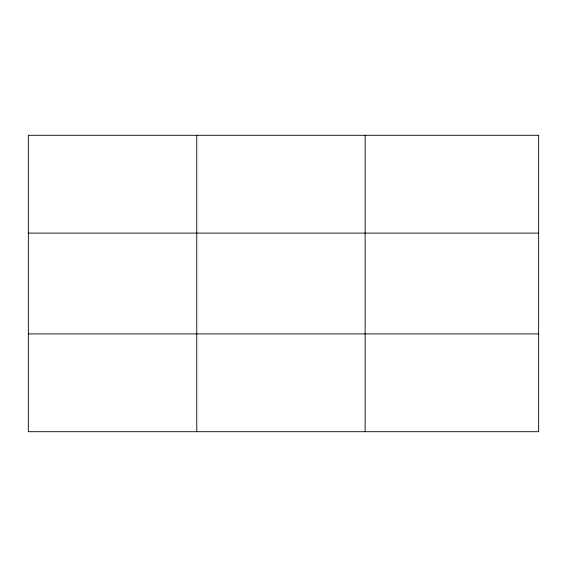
<?xml version="1.0" encoding="UTF-8"?>
<svg xmlns="http://www.w3.org/2000/svg" width="567" height="567" viewBox="0 0 567 567"><rect width="100%" height="100%" fill="white"/><g stroke="black" fill="none" stroke-linecap="round" stroke-linejoin="round"><path stroke-width="0.85" d="M196.749 135.293L196.749 431.707M365.148 135.293L365.148 431.707M28.35 233.108L538.65 233.108M28.35 333.892L538.65 333.892M538.65 135.293L538.65 431.707L28.35 431.707L28.35 135.293L538.65 135.293"/></g></svg>
